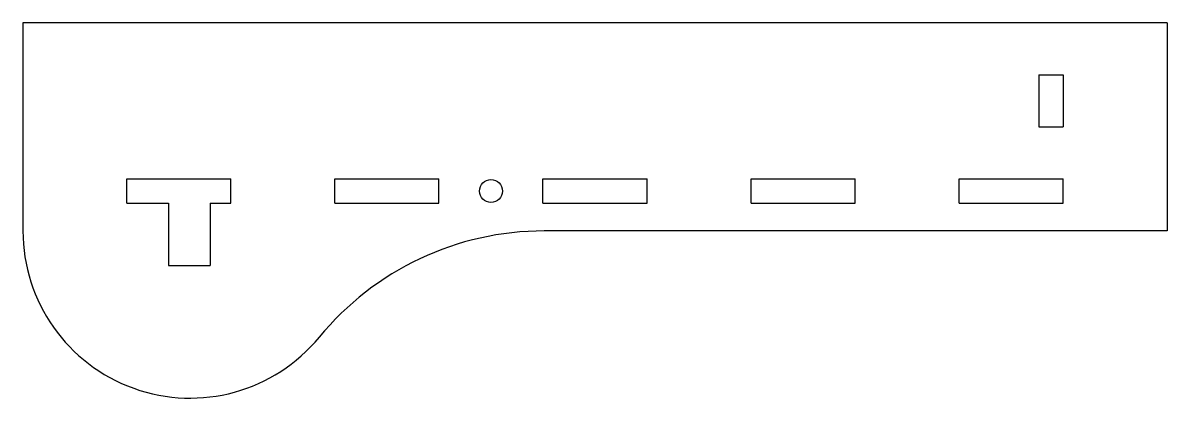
# Model space of a CAD drawing. Extents: x -2.75 to 2.75, y -1.3 to 0.5.
import ezdxf

# ---------------------------------------------------------------- set-up
doc = ezdxf.new("R2010")
doc.units = 0
doc.header["$MEASUREMENT"] = 0
doc.layers.add('VISIBLE', color=7, linetype='CONTINUOUS')

msp = doc.modelspace()

# ---------------------------------------------------------------- linework, layer by layer
at = {"layer": 'VISIBLE'}
for p, q in [((2.75, 0.5), (-2.75, 0.5)), ((-2.75, 0.5), (-2.75, -0.5)), ((2.75, 0.5), (2.75, -0.5)), ((2.133, 0.25), (2.133, 0)), ((2.133, 0.25), (2.25, 0.25)), ((2.25, 0.25), (2.25, 0)), ((2.133, 0), (2.25, 0)), ((-2.25, -0.367), (-2.25, -0.25)), ((-2.25, -0.25), (-1.75, -0.25)), ((-1.75, -0.367), (-1.75, -0.25)), ((-1.25, -0.367), (-1.25, -0.25)), ((-1.25, -0.25), (-0.75, -0.25)), ((-0.75, -0.367), (-0.75, -0.25)), ((-0.25, -0.367), (-0.25, -0.25)), ((-0.25, -0.25), (0.25, -0.25)), ((0.25, -0.367), (0.25, -0.25)), ((0.75, -0.367), (0.75, -0.25)), ((0.75, -0.25), (1.25, -0.25)), ((1.25, -0.367), (1.25, -0.25)), ((1.75, -0.367), (1.75, -0.25)), ((1.75, -0.25), (2.25, -0.25)), ((2.25, -0.367), (2.25, -0.25)), ((-2.25, -0.367), (-2.05, -0.367)), ((-2.05, -0.367), (-2.05, -0.667)), ((-1.85, -0.367), (-1.75, -0.367)), ((-1.85, -0.367), (-1.85, -0.667)), ((-1.25, -0.367), (-0.75, -0.367)), ((-0.25, -0.367), (0.25, -0.367)), ((0.75, -0.367), (1.25, -0.367)), ((1.75, -0.367), (2.25, -0.367)), ((2.75, -0.5), (-0.2438, -0.5)), ((-2.05, -0.667), (-1.85, -0.667))]:
    msp.add_line(p, q, dxfattribs=at)
msp.add_circle((-0.5, -0.3085), 0.055, dxfattribs=at)
for centre, radius, start, end in [((-1.946, -0.5), 0.804, 180, 320.5637), ((-0.2438, -1.9), 1.4, 90, 140.5637)]:
    msp.add_arc(centre, radius, start, end, dxfattribs=at)

doc.saveas('drawing.dxf')
